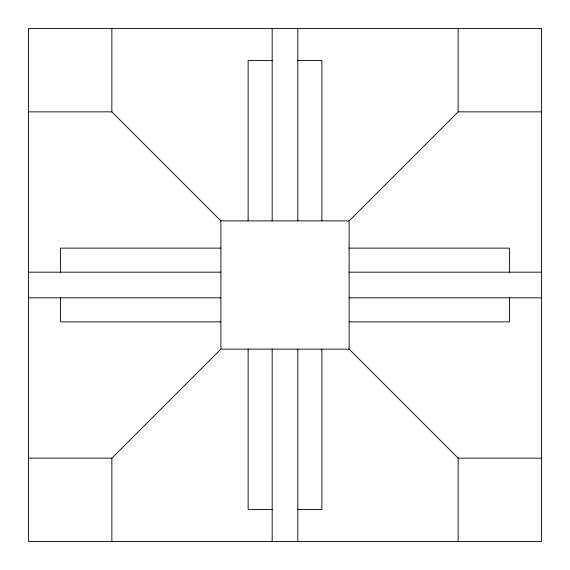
<?xml version="1.0" encoding="UTF-8"?>
<svg xmlns="http://www.w3.org/2000/svg" width="570" height="570" viewBox="0 0 570 570"><rect width="100%" height="100%" fill="white"/><g stroke="black" fill="none" stroke-linecap="round" stroke-linejoin="round"><path stroke-width="0.85" d="M28.5 458.137L111.862 458.137L220.875 349.125L349.125 349.125L458.137 458.137L541.5 458.137M28.5 111.862L111.862 111.862L220.875 220.875L349.125 220.875L458.137 111.862L541.5 111.862M272.175 60.562L248.128 60.562L248.128 220.875M297.825 60.562L321.872 60.562L321.872 220.875M220.875 248.128L60.562 248.128L60.562 272.175M349.125 248.128L509.438 248.128L509.438 272.175M28.5 272.175L220.875 272.175M349.125 272.175L541.5 272.175M28.5 297.825L220.875 297.825M349.125 297.825L541.5 297.825M220.875 321.872L60.562 321.872L60.562 297.825M349.125 321.872L509.438 321.872L509.438 297.825M272.175 509.438L248.128 509.438L248.128 349.125M297.825 509.438L321.872 509.438L321.872 349.125M458.137 28.5L458.137 111.862M458.137 458.137L458.137 541.5M349.125 220.875L349.125 349.125M297.825 28.5L297.825 220.875M297.825 349.125L297.825 541.5M272.175 28.5L272.175 220.875M272.175 349.125L272.175 541.5M220.875 220.875L220.875 349.125M111.862 28.5L111.862 111.862M111.862 458.137L111.862 541.5M541.5 28.5L28.5 28.5L28.5 541.5L541.5 541.5L541.5 28.5"/></g></svg>
